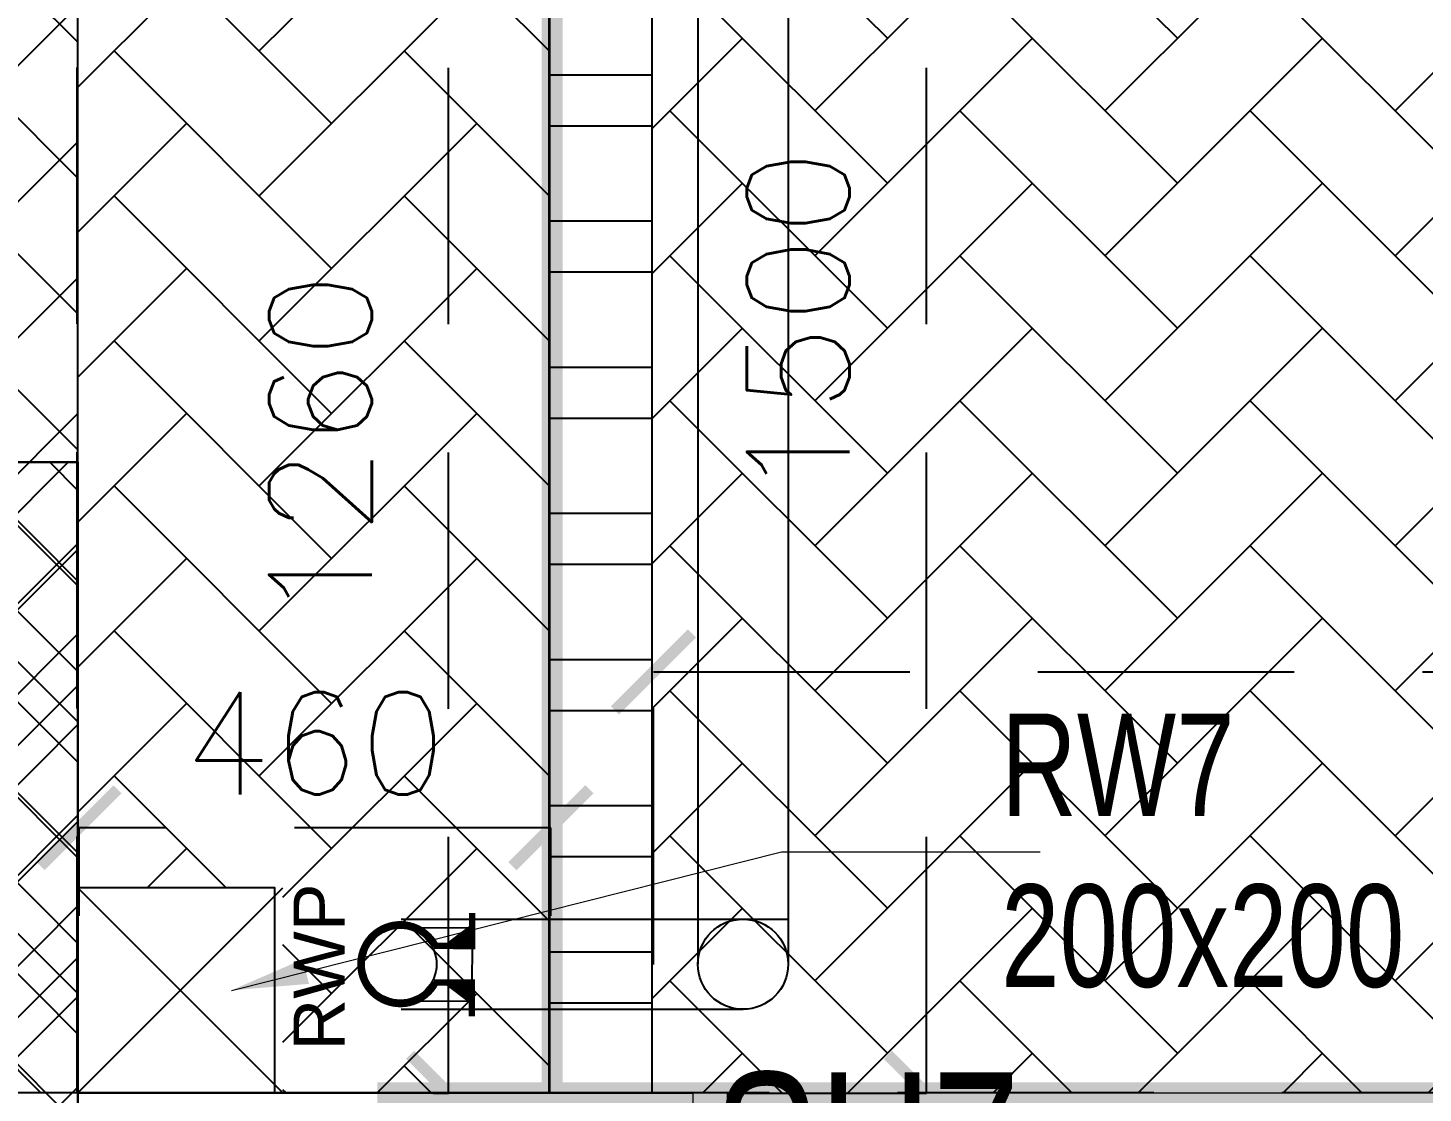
# Model space of a CAD drawing. Header units: millimetres. Extents: x 1135099 to 1230264, y -5736945 to -5695799.
# Drawn here: x 1186583 to 1187943, y -5709914 to -5708875 of the extents above; entities that cross this region are included whole.
import ezdxf

# ---------------------------------------------------------------- set-up
doc = ezdxf.new("R2010")
doc.units = ezdxf.units.MM
doc.header["$LTSCALE"] = 1000
doc.header["$MEASUREMENT"] = 0
for name, pattern in [('3BHK-A$0$AUDIT_D_120904163729-0', [0]), ('AUDIT_D_120904163729-0', [0]), ('T8(T9 IS SIMILAR) - DIMENSION & TEXTING$0$HIDDEN', [0.375, 0.25, -0.125]), ('T8(T9 IS SIMILAR) - DIMENSION & TEXTING$1$AUDIT_D_120904163729-0', [0]), ('T8(T9 IS SIMILAR) - TYPICAL FLOOR ELEVATION$1$AUDIT_D_120904163729-0', [0]), ('T8(T9 IS SIMILAR)$0$$0$HIDDEN', [0.375, 0.25, -0.125])]:
    doc.linetypes.add(name, pattern=pattern)
doc.layers.get('0').update_dxf_attribs({"linetype": 'AUDIT_D_120904163729-0'})
for name, color, linetype in [('3BHK-A$0$$1$CUT-OUT', 49, 'Continuous'), ('3BHK-A$0$A-DECK SUNK 125', 8, 'Continuous'), ('3BHK-A$0$A-Elev Feature-Chajja', 13, 'Continuous'), ('3BHK-A$0$A-HATCH -160', 251, '3BHK-A$0$AUDIT_D_120904163729-0'), ('3BHK-A$0$CUT-OUT', 49, 'Continuous'), ('T8(T9 IS SIMILAR) - DIMENSION & TEXTING$0$A-DIMENSIONS', 2, 'T8(T9 IS SIMILAR) - DIMENSION & TEXTING$0$HIDDEN'), ('T8(T9 IS SIMILAR) - DIMENSION & TEXTING$0$A-PLUMBING', 7, 'T8(T9 IS SIMILAR) - DIMENSION & TEXTING$1$AUDIT_D_120904163729-0'), ('T8(T9 IS SIMILAR) - DIMENSION & TEXTING$0$RAILING', 35, 'Continuous'), ('T8(T9 IS SIMILAR) - DIMENSION & TEXTING$0$U-TI-EXT-PIPE', 7, 'Continuous'), ('T8(T9 IS SIMILAR) - DIMENSION & TEXTING$0$U-TI-EXT-SUP', 7, 'Continuous'), ('T8(T9 IS SIMILAR) - DIMENSION & TEXTING$0$U-TI-TEXT', 7, 'Continuous'), ('T8(T9 IS SIMILAR) - DIMENSION & TEXTING$1$A-RWS NOS.', 1, 'T8(T9 IS SIMILAR) - DIMENSION & TEXTING$1$AUDIT_D_120904163729-0'), ('T8(T9 IS SIMILAR) - TYPICAL FLOOR ELEVATION$1$A-WALL HATCH', 252, 'T8(T9 IS SIMILAR) - TYPICAL FLOOR ELEVATION$1$AUDIT_D_120904163729-0'), ('T8(T9 IS SIMILAR) - TYPICAL FLOOR ELEVATION$1$A-WALL-FEATURES', 6, 'T8(T9 IS SIMILAR) - TYPICAL FLOOR ELEVATION$1$AUDIT_D_120904163729-0'), ('T8(T9 IS SIMILAR)$0$S-BEAM', 20, 'T8(T9 IS SIMILAR)$0$$0$HIDDEN')]:
    doc.layers.add(name, color=color, linetype=linetype)
for name, color, linetype, lineweight in [('3BHK-A$0$A-WALL- 160', 6, 'Continuous', 30), ('3BHK-A$0$Window', 4, 'Continuous', 20), ('T8(T9 IS SIMILAR) - DIMENSION & TEXTING$0$T8 - TYPICAL FLOOR CORE$0$a-Text', 4, 'Continuous', 0), ('T8(T9 IS SIMILAR) - DIMENSION & TEXTING$1$R0-18-10-2014-T1-1st Podium Floor Plan$0$Text', 2, 'Continuous', 0), ('T8(T9 IS SIMILAR)$0$D&W', 8, 'Continuous', 25)]:
    doc.layers.add(name, color=color, linetype=linetype, lineweight=lineweight)
doc.layers.add('A-RERA CARPET AREA', color=30, linetype='Continuous', plot=False)
doc.layers.add('T8(T9 IS SIMILAR) - DIMENSION & TEXTING$0$U-IPD-75mm RWP PIPE', color=7, linetype='Continuous', true_color=0x2a00ff)
doc.styles.add('T8(T9 IS SIMILAR) - DIMENSION & TEXTING$0$arial', font='sanss___.ttf')
doc.styles.add('T8(T9 IS SIMILAR) - DIMENSION & TEXTING$0$Romans 1', font='romans.shx', dxfattribs={"height": 100})
doc.styles.add('T8(T9 IS SIMILAR) - DIMENSION & TEXTING$0$T8 - TYPICAL FLOOR CORE$0$ARIAL ARROW', font='swisscl.ttf')
doc.styles.add('T8(T9 IS SIMILAR) - DIMENSION & TEXTING$1$ARIAL ARROW', font='swisscl.ttf')
doc.styles.add('T8(T9 IS SIMILAR) - DIMENSION & TEXTING$1$Tahoma', font='tahoma.ttf')
doc.dimstyles.new('T8(T9 IS SIMILAR) - DIMENSION & TEXTING$0$ALPINE S', dxfattribs={"dimscale": 0, "dimtxt": 100, "dimasz": 75, "dimexe": 0, "dimexo": 0, "dimgap": 75, "dimtad": 1, "dimdec": 0, "dimzin": 0, "dimdsep": 46, "dimtxsty": 'T8(T9 IS SIMILAR) - DIMENSION & TEXTING$0$Romans 1', "dimblk": 'T8(T9 IS SIMILAR) - DIMENSION & TEXTING$0$_ArchTick', "dimcen": 0.09, "dimclrd": 256, "dimclre": 256, "dimclrt": 7, "dimadec": 0, "dimazin": 0, "dimtfac": 1, "dimtdec": 0, "dimtofl": 0, "dimtmove": 1, "dimatfit": 0, "dimldrblk": 'T8(T9 IS SIMILAR) - DIMENSION & TEXTING$0$_Open90', "dimfxl": 1, "dimtolj": 1, "dimtzin": 0, "dimarcsym": 0})
doc.dimstyles.new('T8(T9 IS SIMILAR) - DIMENSION & TEXTING$1$SAMATA STD', dxfattribs={"dimtxt": 100, "dimasz": 50, "dimexe": 50, "dimexo": 50, "dimgap": 10, "dimtad": 0, "dimdec": 0, "dimrnd": 5, "dimzin": 0, "dimdsep": 46, "dimtxsty": 'T8(T9 IS SIMILAR) - DIMENSION & TEXTING$1$Tahoma', "dimblk": 'T8(T9 IS SIMILAR) - DIMENSION & TEXTING$1$_Origin2', "dimcen": -50, "dimdle": 50, "dimclrd": 7, "dimclre": 7, "dimclrt": 7, "dimadec": 0, "dimazin": 0, "dimtfac": 1, "dimtdec": 0, "dimtmove": 1, "dimatfit": 3, "dimfxl": 150, "dimtfill": 1, "dimtolj": 1, "dimtzin": 0, "dimlwd": -1, "dimlwe": -1, "dimarcsym": 0})

# ---------------------------------------------------------------- blocks, each defined once
blk = doc.blocks.new('T8(T9 IS SIMILAR) - DIMENSION & TEXTING$0$_ArchTick')
at = {"color": 0, "linetype": 'ByBlock', "const_width": 0.15}
blk.add_lwpolyline([(-0.5, -0.5), (0.5, 0.5)], dxfattribs=at)
blk = doc.blocks.new('*D425')
at = {"layer": 'T8(T9 IS SIMILAR) - DIMENSION & TEXTING$0$A-DIMENSIONS', "linetype": 'T8(T9 IS SIMILAR) - DIMENSION & TEXTING$0$HIDDEN', "lineweight": -2, "transparency": 16777216}
for p, q in [((1187192.57085068, -5709788.297996232), (1187192.57085068, -5709502.895998054)), ((1190032.627760795, -5709788.297996232), (1190032.627760795, -5709502.895998054))]:
    blk.add_line(p, q, dxfattribs=at)
at = {"layer": 'T8(T9 IS SIMILAR) - DIMENSION & TEXTING$0$A-DIMENSIONS', "lineweight": -2, "transparency": 16777216}
blk.add_line((1187192.57085068, -5709502.895998054), (1190032.627760795, -5709502.895998054), dxfattribs=at)
at = {"layer": 'T8(T9 IS SIMILAR) - DIMENSION & TEXTING$0$A-DIMENSIONS', "linetype": 'ByBlock', "lineweight": -2, "transparency": 16777216, "xscale": 75, "yscale": 75, "zscale": 75, "rotation": 180}
blk.add_blockref('T8(T9 IS SIMILAR) - DIMENSION & TEXTING$0$_ArchTick', (1187192.57085068, -5709502.895998054), dxfattribs=at)
at = {"layer": 'T8(T9 IS SIMILAR) - DIMENSION & TEXTING$0$A-DIMENSIONS', "linetype": 'ByBlock', "lineweight": -2, "transparency": 16777216, "xscale": 75, "yscale": 75, "zscale": 75}
blk.add_blockref('T8(T9 IS SIMILAR) - DIMENSION & TEXTING$0$_ArchTick', (1190032.627760795, -5709502.895998054), dxfattribs=at)
at = {"layer": 'T8(T9 IS SIMILAR) - DIMENSION & TEXTING$0$A-DIMENSIONS', "color": 7, "linetype": 'ByBlock', "transparency": 16777216, "insert": (1188612.599305737, -5709377.895998054), "char_height": 100, "attachment_point": 5, "style": 'T8(T9 IS SIMILAR) - DIMENSION & TEXTING$0$Romans 1'}
blk.add_mtext('\\A1;2840', dxfattribs=at)
blk = doc.blocks.new('T8(T9 IS SIMILAR) - DIMENSION & TEXTING$0$_Open90')
at = {"color": 0, "linetype": 'ByBlock', "lineweight": -2}
for p, q in [((-0.5, 0.5), (0, 0)), ((0, 0), (-1, 0)), ((0, 0), (-0.5, -0.5))]:
    blk.add_line(p, q, dxfattribs=at)
blk = doc.blocks.new('*D426')
at = {"layer": 'T8(T9 IS SIMILAR) - DIMENSION & TEXTING$0$A-DIMENSIONS', "linetype": 'T8(T9 IS SIMILAR) - DIMENSION & TEXTING$0$HIDDEN', "lineweight": -2, "transparency": 16777216}
for p, q in [((1187274.254018429, -5708413.962421882), (1187458.801521866, -5708413.962421882)), ((1187274.254018429, -5709913.861817455), (1187458.801521866, -5709913.861817455))]:
    blk.add_line(p, q, dxfattribs=at)
at = {"layer": 'T8(T9 IS SIMILAR) - DIMENSION & TEXTING$0$A-DIMENSIONS', "lineweight": -2, "transparency": 16777216}
blk.add_line((1187458.801521866, -5709913.861817455), (1187458.801521866, -5708413.962421882), dxfattribs=at)
at = {"layer": 'T8(T9 IS SIMILAR) - DIMENSION & TEXTING$0$A-DIMENSIONS', "linetype": 'ByBlock', "lineweight": -2, "transparency": 16777216, "xscale": 75, "yscale": 75, "zscale": 75}
for p, rotation in [((1187458.801521866, -5708413.962421882), 90), ((1187458.801521866, -5709913.861817455), 270)]:
    blk.add_blockref('T8(T9 IS SIMILAR) - DIMENSION & TEXTING$0$_ArchTick', p, dxfattribs=dict(at, rotation=rotation))
at = {"layer": 'T8(T9 IS SIMILAR) - DIMENSION & TEXTING$0$A-DIMENSIONS', "color": 7, "linetype": 'ByBlock', "transparency": 16777216, "insert": (1187333.801521866, -5709163.912119668), "char_height": 100, "attachment_point": 5, "rotation": 90, "style": 'T8(T9 IS SIMILAR) - DIMENSION & TEXTING$0$Romans 1'}
blk.add_mtext('\\A1;1500', dxfattribs=at)
blk = doc.blocks.new('*D427')
at = {"layer": 'T8(T9 IS SIMILAR) - DIMENSION & TEXTING$0$A-DIMENSIONS', "linetype": 'T8(T9 IS SIMILAR) - DIMENSION & TEXTING$0$HIDDEN', "lineweight": -2, "transparency": 16777216}
for p, q in [((1186632.555000512, -5709740.655056934), (1186632.555000512, -5709654.862904192)), ((1187092.555000372, -5709740.655056934), (1187092.555000372, -5709654.862904192))]:
    blk.add_line(p, q, dxfattribs=at)
at = {"layer": 'T8(T9 IS SIMILAR) - DIMENSION & TEXTING$0$A-DIMENSIONS', "lineweight": -2, "transparency": 16777216}
blk.add_line((1187092.555000372, -5709654.862904192), (1186632.555000512, -5709654.862904192), dxfattribs=at)
at = {"layer": 'T8(T9 IS SIMILAR) - DIMENSION & TEXTING$0$A-DIMENSIONS', "linetype": 'ByBlock', "lineweight": -2, "transparency": 16777216, "xscale": 75, "yscale": 75, "zscale": 75, "rotation": 180}
blk.add_blockref('T8(T9 IS SIMILAR) - DIMENSION & TEXTING$0$_ArchTick', (1186632.555000512, -5709654.862904192), dxfattribs=at)
at = {"layer": 'T8(T9 IS SIMILAR) - DIMENSION & TEXTING$0$A-DIMENSIONS', "linetype": 'ByBlock', "lineweight": -2, "transparency": 16777216, "xscale": 75, "yscale": 75, "zscale": 75}
blk.add_blockref('T8(T9 IS SIMILAR) - DIMENSION & TEXTING$0$_ArchTick', (1187092.555000372, -5709654.862904192), dxfattribs=at)
at = {"layer": 'T8(T9 IS SIMILAR) - DIMENSION & TEXTING$0$A-DIMENSIONS', "color": 7, "linetype": 'ByBlock', "transparency": 16777216, "insert": (1186862.555000442, -5709572.527622777), "char_height": 100, "attachment_point": 5, "style": 'T8(T9 IS SIMILAR) - DIMENSION & TEXTING$0$Romans 1'}
blk.add_mtext('\\A1;460', dxfattribs=at)
blk = doc.blocks.new('*D428')
at = {"layer": 'T8(T9 IS SIMILAR) - DIMENSION & TEXTING$0$A-DIMENSIONS', "linetype": 'T8(T9 IS SIMILAR) - DIMENSION & TEXTING$0$HIDDEN', "lineweight": -2, "transparency": 16777216}
for p, q in [((1186977.679183394, -5708653.951528443), (1186992.885702321, -5708653.951528443)), ((1186977.674307412, -5709913.861845954), (1186992.885702321, -5709913.861845954))]:
    blk.add_line(p, q, dxfattribs=at)
at = {"layer": 'T8(T9 IS SIMILAR) - DIMENSION & TEXTING$0$A-DIMENSIONS', "lineweight": -2, "transparency": 16777216}
blk.add_line((1186992.885702321, -5709913.861845954), (1186992.885702321, -5708653.951528443), dxfattribs=at)
at = {"layer": 'T8(T9 IS SIMILAR) - DIMENSION & TEXTING$0$A-DIMENSIONS', "linetype": 'ByBlock', "lineweight": -2, "transparency": 16777216, "xscale": 75, "yscale": 75, "zscale": 75}
for p, rotation in [((1186992.885702321, -5708653.951528443), 90), ((1186992.885702321, -5709913.861845954), 270)]:
    blk.add_blockref('T8(T9 IS SIMILAR) - DIMENSION & TEXTING$0$_ArchTick', p, dxfattribs=dict(at, rotation=rotation))
at = {"layer": 'T8(T9 IS SIMILAR) - DIMENSION & TEXTING$0$A-DIMENSIONS', "color": 7, "linetype": 'ByBlock', "transparency": 16777216, "insert": (1186867.885702322, -5709283.906687198), "char_height": 100, "attachment_point": 5, "rotation": 90, "style": 'T8(T9 IS SIMILAR) - DIMENSION & TEXTING$0$Romans 1'}
blk.add_mtext('\\A1;1260', dxfattribs=at)
blk = doc.blocks.new('*U192')
at = {"layer": 'T8(T9 IS SIMILAR) - DIMENSION & TEXTING$0$RAILING', "color": 8, "linetype": 'Continuous'}
for points in [[(0.6748603240856329, 0.3999260723277492), (0.8567807804997754, 0.881923787571111), (0.3110194112578029, 0.1589272147060683)], [(0.6748603240856329, 0.3999260723277492), (0.8567807804993208, 0.1589272147060683), (0.8567807804997754, 0.881923787571111)], [(0.6748603240856329, 0.3999260723277492), (0.3110194112578029, 0.1589272147060683), (0.8567807804993208, 0.1589272147060683)]]:
    blk.add_solid(points, dxfattribs=at)
blk = doc.blocks.new('*U193')
at = {"layer": 'T8(T9 IS SIMILAR) - DIMENSION & TEXTING$0$RAILING', "color": 8, "linetype": 'Continuous', "extrusion": (0, 0, -1)}
for points in [[(-3.338666338348957, 0.3999260723281471), (-3.156745881934511, 0.8819237875722477), (-3.702507251176939, 0.1589272147061251)], [(-3.338666338348957, 0.3999260723281471), (-3.156745881935421, 0.1589272147060683), (-3.156745881934511, 0.8819237875722477)], [(-3.338666338348957, 0.3999260723281471), (-3.702507251176939, 0.1589272147061251), (-3.156745881935421, 0.1589272147060683)]]:
    blk.add_solid(points, dxfattribs=at)
blk = doc.blocks.new('T8(T9 IS SIMILAR) - DIMENSION & TEXTING$0$SUP')
at = {"layer": 'T8(T9 IS SIMILAR) - DIMENSION & TEXTING$0$U-TI-EXT-SUP', "color": 1, "ltscale": 5}
for p, q in [((13177.16830148382, -14122.1556445857), (13177.16830148382, -14125.48839348122)), ((13180.61245310364, -14122.1556445857), (13180.61245310364, -14125.48839348122))]:
    blk.add_line(p, q, dxfattribs=at)
at = {"layer": 'T8(T9 IS SIMILAR) - DIMENSION & TEXTING$0$U-TI-EXT-SUP', "color": 8}
for p, q in [((13177.43027750154, -14125.36284707442), (13177.90355418929, -14124.73587447698)), ((13177.90019872752, -14124.72916879773), (13177.90019872752, -14125.36284707442)), ((13177.90019872752, -14125.36284707442), (13177.43027750154, -14125.36284707442))]:
    blk.add_line(p, q, dxfattribs=at)
at = {"layer": 'T8(T9 IS SIMILAR) - DIMENSION & TEXTING$0$U-TI-EXT-SUP', "color": 7}
blk.add_line((13179.75141519868, -14125.48839348122), (13178.02933938877, -14125.48839348122), dxfattribs=at)
at = {"layer": 'T8(T9 IS SIMILAR) - DIMENSION & TEXTING$0$U-TI-EXT-SUP', "color": 7, "const_width": 0.3}
blk.add_lwpolyline([(13178.03140327365, -14123.78876768175, -4.115665135510687), (13179.75141519868, -14123.78876768175, -1e-16)], format="xyb", dxfattribs=at)
for points in [[(13178.02933938877, -14125.48839348122), (13178.02933938877, -14123.70265381197)], [(13179.75141519868, -14123.70265381197), (13179.75141519868, -14125.48839348122)], [(13178.03343802679, -14124.35007689563), (13177.16247799927, -14125.49968943041)], [(13179.74731656067, -14124.35007689563), (13180.61827658818, -14125.49968943041)], [(13176.45089374909, -14125.48839348121), (13178.18083825039, -14125.48839348121)], [(13179.60198461496, -14125.48839348122), (13181.30506727903, -14125.48839348121)]]:
    blk.add_lwpolyline(points, dxfattribs=at)
at = {"layer": 'T8(T9 IS SIMILAR) - DIMENSION & TEXTING$0$U-TI-EXT-SUP', "color": 1}
blk.add_circle((13178.89140923617, -14122.12349898763), 1.7031536803006, dxfattribs=at)
at = {"layer": 'T8(T9 IS SIMILAR) - DIMENSION & TEXTING$0$U-TI-EXT-SUP', "color": 7}
blk.add_ellipse((13178.88913967253, -14122.15557682142), major_axis=(-1.34795582223443, 1.34795582223443), ratio=0.999999999999768, start_param=2.8255706609496, end_param=8.127391962516175, dxfattribs=at)
at = {"layer": 'T8(T9 IS SIMILAR) - DIMENSION & TEXTING$0$U-TI-EXT-SUP', "color": 8, "linetype": 'Continuous', "xscale": 0.8610379049555374, "yscale": 0.8610379049555374, "zscale": 0.8610379049555374}
for name in ['*U192', '*U193']:
    blk.add_blockref(name, (13177.16247799927, -14125.49968943041), dxfattribs=at)
blk = doc.blocks.new('T8(T9 IS SIMILAR) - DIMENSION & TEXTING$0$A$C77D62699')
at = {"layer": 'T8(T9 IS SIMILAR) - DIMENSION & TEXTING$0$U-IPD-75mm RWP PIPE', "linetype": 'ByBlock', "elevation": 0.3196437856026535}
for points in [[(-20216.28773064003, 5371.221636915579), (-20216.28773064003, 4086.021746617742)], [(-20128.28773064003, 5371.221636915579), (-20128.28773064003, 4086.021746617742)], [(-20505.79489969462, 4130.021746617742), (-20128.28773064003, 4130.021746617742)], [(-20505.79489969462, 4042.021746617742), (-20172.28773064003, 4042.021746617742)]]:
    blk.add_lwpolyline(points, dxfattribs=at)
at = {"layer": 'T8(T9 IS SIMILAR) - DIMENSION & TEXTING$0$U-IPD-75mm RWP PIPE', "linetype": 'ByBlock'}
blk.add_circle((-20172.28773064003, 4086.021746617742, 0.3196437856026535), 44, dxfattribs=at)
at = {"layer": 'T8(T9 IS SIMILAR) - DIMENSION & TEXTING$0$U-TI-EXT-PIPE', "xscale": 20.76416868124874, "yscale": 20.76416868124874, "zscale": 20.76416868124874, "rotation": 89.8759628678239}
blk.add_blockref('T8(T9 IS SIMILAR) - DIMENSION & TEXTING$0$SUP', (-314332.337916268, -268927.2033721227, 0.3196437856026535), dxfattribs=at)
at = {"layer": 'T8(T9 IS SIMILAR) - DIMENSION & TEXTING$0$U-TI-TEXT', "style": 'T8(T9 IS SIMILAR) - DIMENSION & TEXTING$0$arial'}
blk.add_text('RWP', height=50, rotation=90, dxfattribs=at).set_placement((-20560.59698416223, 4001.866894842125, 0.3196359656605273))
blk = doc.blocks.new('T8(T9 IS SIMILAR) - DIMENSION & TEXTING$1$_Origin2')
at = {"color": 0, "linetype": 'ByBlock', "lineweight": -2}
blk.add_line((-0.5, 0), (-1, 0), dxfattribs=at)
for radius in [0.5, 0.25]:
    blk.add_circle((0, 0), radius, dxfattribs=at)
blk = doc.blocks.new('3BHK-A$0$2400')
at = {"layer": '3BHK-A$0$Window', "color": 1, "lineweight": 13}
blk.add_line((1151176.486151809, -5692111.929242792), (1148842.486151809, -5692111.929242792), dxfattribs=at)
at = {"layer": '3BHK-A$0$Window', "color": 4, "lineweight": 13}
blk.add_lwpolyline([(1151209.486151809, -5692111.929242792), (1151176.486151809, -5692111.929242792), (1151176.486151809, -5692271.929242792), (1151209.486151809, -5692271.929242792)], close=True, dxfattribs=at)
blk = doc.blocks.new('3BHK-A')
at = {"layer": '3BHK-A$0$A-DECK SUNK 125'}
h = blk.add_hatch(dxfattribs=at)
h.set_pattern_fill('AR-HBONE', color=256, scale=25)
h.set_pattern_definition([(45.00000000000001, (25997.86304362305, -10382.14185067546), (1.110223024625157e-14, 141.4213562373095), [299.9999999999999, -99.99999999999997]), (135, (26068.57372174785, -10311.43117255066), (1.110223024625157e-14, 141.4213562373095), [299.9999999999991, -99.99999999999979])])
h.paths.add_polyline_path([(1187192.369333661, -5708413.662032905), (1189472.369333676, -5708413.567358136), (1189472.369333676, -5708713.97092125), (1190032.369333676, -5708713.96594174), (1190032.369333676, -5709913.475095042), (1187192.336097637, -5709913.538308574)])
h = blk.add_hatch(dxfattribs=at)
h.set_pattern_fill('AR-HBONE', color=256, scale=25)
h.set_pattern_definition([(45.00000000000001, (1.30385160446167e-08, 0), (1.110223024625157e-14, 141.4213562373095), [299.9999999999999, -99.99999999999997]), (135, (70.71067813783884, 70.71067812480032), (1.110223024625157e-14, 141.4213562373095), [299.9999999999992, -99.9999999999998])])
edge = h.paths.add_edge_path(flags=17)
edge.add_arc((1186782.703050737, -5709763.662032905), 13.01244681316444, 0, 360)
h.paths.add_polyline_path([(1187092.721672093, -5709913.662032906), (1186832.739604953, -5709913.662032906), (1186832.739604953, -5709713.661895594), (1186632.721327845, -5709713.661895594), (1186632.703050737, -5708653.662032937), (1187092.703394985, -5708653.662032937)])
at = {"layer": '3BHK-A$0$A-HATCH -160', "linetype": 'ByBlock'}
h = blk.add_hatch(dxfattribs=at)
h.set_pattern_fill('ANSI37', color=256, scale=500)
h.set_pattern_definition([(45.00000000000001, (-0.652265147306025, 1286.837772074156), (-44.19417382415921, 44.19417382415922), []), (135, (-0.652265147306025, 1286.837772074156), (-44.19417382415922, -44.19417382415921), [])])
h.paths.add_polyline_path([(1186432.802615945, -5709298.647888212), (1186632.700147278, -5709298.635063596), (1186632.739604954, -5710698.462200965), (1186432.871085017, -5710698.472186113)])
at = {"layer": '3BHK-A$0$$1$CUT-OUT', "elevation": -0.02432551863291288}
blk.add_lwpolyline([(1187192.339545021, -5708653.662032905), (1187192.341122006, -5709913.662032905), (1187092.326876791, -5709913.646819092), (1187092.355369817, -5708653.671448086)], close=True, dxfattribs=at)
blk.add_lwpolyline([(1187092.32687729, -5709913.662032905), (1187092.355369317, -5708653.692461324)], dxfattribs=at)
at = {"layer": '3BHK-A$0$A-Elev Feature-Chajja', "color": 4, "elevation": -0.02432551863291288}
for points in [[(1187192.341680172, -5708970.662884828), (1187092.341680172, -5708970.662884828), (1187092.338654758, -5708920.663854982), (1187192.338654758, -5708920.663854982)], [(1187192.341680172, -5709113.23464855), (1187092.341680172, -5709113.23464855), (1187092.338654758, -5709063.235618704), (1187192.338654758, -5709063.235618704)], [(1187192.341680172, -5709255.806412272), (1187092.341680172, -5709255.806412272), (1187092.338654758, -5709205.807382426), (1187192.338654758, -5709205.807382426)], [(1187192.341680172, -5709398.378175994), (1187092.341680172, -5709398.378175994), (1187092.338654758, -5709348.379146148), (1187192.338654758, -5709348.379146148)], [(1187192.341680172, -5709540.949939717), (1187092.341680172, -5709540.949939717), (1187092.338654758, -5709490.950909871), (1187192.338654758, -5709490.950909871)], [(1187192.341680172, -5709683.521703439), (1187092.341680172, -5709683.521703439), (1187092.338654758, -5709633.522673593), (1187192.338654758, -5709633.522673593)], [(1187192.341680172, -5709826.093467161), (1187092.341680172, -5709826.093467161), (1187092.338654758, -5709776.094437315), (1187192.338654758, -5709776.094437315)]]:
    blk.add_lwpolyline(points, close=True, dxfattribs=at)
at = {"layer": '3BHK-A$0$A-WALL- 160', "linetype": 'ByBlock'}
for p, q in [((1186632.739604953, -5709298.645824047), (1186432.72779302, -5709298.647888733)), ((1186632.739604953, -5710698.462200965), (1186632.739604953, -5709298.645824047))]:
    blk.add_line(p, q, dxfattribs=at)
at = {"layer": '3BHK-A$0$A-WALL- 160', "linetype": 'ByBlock', "elevation": -0.02432551863291288}
blk.add_lwpolyline([(1187232.739784579, -5709913.662032905), (1186632.767249953, -5709913.662032905)], dxfattribs=at)
at = {"layer": '3BHK-A$0$CUT-OUT'}
blk.add_lwpolyline([(1187092.721672093, -5709913.662032906), (1186824.741274885, -5709913.662032906), (1186824.741274886, -5709713.661895594), (1186632.721327845, -5709713.661895594), (1186632.703050737, -5708653.662032937), (1187092.703394985, -5708653.662032937)], close=True, dxfattribs=at)
at = {"layer": '3BHK-A$0$CUT-OUT', "linetype": 'ByBlock', "elevation": 0.6472449503244624}
blk.add_lwpolyline([(1186632.739604953, -5709913.661895594), (1186832.739604953, -5709713.661895594)], dxfattribs=at)
at = {"layer": '3BHK-A$0$CUT-OUT', "linetype": 'ByBlock'}
blk.add_lwpolyline([(1186632.739604953, -5709713.661895594), (1186832.739604953, -5709913.662032906)], dxfattribs=at)
at = {"layer": '3BHK-A$0$A-WALL- 160', "linetype": 'ByBlock', "xscale": -1}
blk.add_blockref('3BHK-A$0$2400', (2338442.22593639, -17801.7327901274, -0.02432551863291288), dxfattribs=at)
blk = doc.blocks.new('T8(T9 IS SIMILAR) - TYPICAL FLOOR ELEVATION')
at = {"layer": 'T8(T9 IS SIMILAR) - TYPICAL FLOOR ELEVATION$1$A-WALL HATCH', "linetype": 'ByBlock'}
h = blk.add_hatch(dxfattribs=at)
h.set_pattern_fill('ANSI37', color=256, scale=750)
h.set_pattern_definition([(45, (-0.09906251262873411, -0.2132373675704002), (-66.29126073623883, 66.29126073623884), []), (135, (-0.09906251262873411, -0.2132373675704002), (-66.29126073623884, -66.29126073623883), [])])
h.paths.add_polyline_path([(1186632.270271153, -5709913.926917016), (1186432.270271163, -5709913.926917016), (1186432.270271158, -5708154.182094662), (1186632.270271149, -5708154.182094662)])
h.paths.add_polyline_path([(1190032.270271164, -5708154.020326458), (1190232.640542442, -5708154.020326458), (1190232.640542442, -5709913.688332424), (1190032.270271164, -5709913.688332424)])
h.paths.add_polyline_path([(1202792.264499908, -5700405.793153533), (1202592.264499908, -5700405.793153533), (1202592.264499908, -5701090.314303479), (1202792.264499908, -5701090.314303479)])
h.paths.add_polyline_path([(1209952.165437395, -5700405.793153533), (1209752.165437395, -5700405.793153533), (1209752.165437395, -5701092.027540846), (1209952.165437395, -5701092.027540846)])
h.paths.add_polyline_path([(1222512.060603627, -5708154.020326458), (1222311.69033235, -5708154.020326458), (1222311.69033235, -5709913.688332424), (1222512.060603627, -5709913.688332424)])
h.paths.add_polyline_path([(1225912.060603638, -5709913.926917016), (1226112.060603628, -5709913.926917016), (1226112.060603633, -5708154.182094662), (1225912.060603643, -5708154.182094662)])
h.paths.add_polyline_path([(1209852.264499908, -5729369.145750324), (1210052.287222716, -5729369.145750324), (1210052.287222716, -5728684.240902754), (1209852.264499908, -5728684.240902754)])
h.paths.add_polyline_path([(1202692.066374884, -5729369.145750324), (1202492.043652075, -5729369.145750324), (1202492.043652075, -5728684.240902754), (1202692.066374884, -5728684.240902754)])
at = {"layer": 'T8(T9 IS SIMILAR) - TYPICAL FLOOR ELEVATION$1$A-WALL-FEATURES', "linetype": 'ByBlock'}
blk.add_lwpolyline([(1186632.369333666, -5709913.713679648), (1186432.369333676, -5709913.713679648), (1186432.369333671, -5708153.968857295), (1186632.369333661, -5708153.968857295)], close=True, dxfattribs=at)
blk = doc.blocks.new('T8(T9 IS SIMILAR)')
at = {"layer": 'T8(T9 IS SIMILAR)$0$D&W', "linetype": 'ByBlock'}
blk.add_blockref('3BHK-A', (1.862645149230957e-09, 0), dxfattribs=at)
blk.add_blockref('T8(T9 IS SIMILAR) - TYPICAL FLOOR ELEVATION', (1.862645149230957e-09, 0), dxfattribs=at)
at = {"layer": 'T8(T9 IS SIMILAR)$0$S-BEAM'}
for p, q in [((1186632.077123209, -5709913.672869632, -0.1658096150768856), (1186632.078901126, -5708153.979161302, 0.1405530803731949)), ((1189931.92109169, -5709913.670471916, -0.1662015998554092), (1185182.008954271, -5709913.673923263, -0.1656373630990691))]:
    blk.add_line(p, q, dxfattribs=at)
blk = doc.blocks.new('T8(T9 IS SIMILAR) - DIMENSION & TEXTING')
at = {"layer": 'T8(T9 IS SIMILAR) - DIMENSION & TEXTING$0$T8 - TYPICAL FLOOR CORE$0$a-Text', "linetype": 'ByBlock', "insert": (1187549.979195789, -5710045.632614711, 0.6392889634714324), "char_height": 150, "width": 3499.365512000397, "attachment_point": 9, "style": 'T8(T9 IS SIMILAR) - DIMENSION & TEXTING$0$T8 - TYPICAL FLOOR CORE$0$ARIAL ARROW'}
blk.add_mtext('SH7', dxfattribs=at)
at = {"layer": 'T8(T9 IS SIMILAR) - DIMENSION & TEXTING$1$A-RWS NOS.', "linetype": 'ByBlock', "insert": (1187531.618110147, -5709543.469199857), "char_height": 100, "width": 421.1085225297138, "attachment_point": 1, "style": 'T8(T9 IS SIMILAR) - DIMENSION & TEXTING$1$ARIAL ARROW'}
blk.add_mtext('RW7\\P200x200', dxfattribs=at)
at = {"layer": 'T8(T9 IS SIMILAR) - DIMENSION & TEXTING$0$A-PLUMBING', "linetype": 'ByBlock'}
blk.add_blockref('T8(T9 IS SIMILAR) - DIMENSION & TEXTING$0$A$C77D62699', (1207452.264499907, -5713874.029783056), dxfattribs=at)
at = {"layer": 'T8(T9 IS SIMILAR) - DIMENSION & TEXTING$0$A-DIMENSIONS', "linetype": 'ByBlock'}
for base, p1, p2, angle, picture, middle in [((1187458.801521866, -5708413.962421882, 0.4895635743113104), (1187274.254018429, -5709913.861817455, 0.4895635743113104), (1187274.254018429, -5708413.962421882, 0.4895635743113104), 90, '*D426', (1187333.801521866, -5709163.912119668, 0.4895635743113104)), ((1186992.885702321, -5708653.951528443, 0.4895635743113104), (1186977.674307412, -5709913.861845954, 0.4895635743113104), (1186977.679183394, -5708653.951528443), 90, '*D428', (1186867.885702322, -5709283.906687198, 0.4895635743113104)), ((1190032.627760795, -5709502.895998054, 0.4895635743113104), (1187192.57085068, -5709788.297996232, 0.4895635743113104), (1190032.627760795, -5709788.297996232, 0.4895635743113104), 180, '*D425', (1188612.599305737, -5709377.895998054, 0.4895635743113104))]:
    dim = blk.add_linear_dim(base=base, p1=p1, p2=p2, angle=angle, dimstyle='T8(T9 IS SIMILAR) - DIMENSION & TEXTING$0$ALPINE S', override={"dimscale": 1, "dimfxl": 5, "dimarcsym": 1}, dxfattribs=at)
    dim.commit()
    dim.dimension.update_dxf_attribs({"geometry": picture, "text_midpoint": middle})
dim = blk.add_linear_dim(base=(1186632.555000512, -5709654.862904192, 0.4895635743113104), p1=(1187092.555000372, -5709740.655056934, 0.4895635743113104), p2=(1186632.555000512, -5709740.655056934, 0.4895635743113104), angle=180, dimstyle='T8(T9 IS SIMILAR) - DIMENSION & TEXTING$0$ALPINE S', override={"dimscale": 1, "dimfxl": 5, "dimarcsym": 1}, dxfattribs=at)
dim.commit()
dim.dimension.update_dxf_attribs({"geometry": '*D427', "text_midpoint": (1186862.555000442, -5709697.527622777, 0.4895635743113104), "dimtype": 128})
at = {"layer": 'T8(T9 IS SIMILAR) - DIMENSION & TEXTING$1$R0-18-10-2014-T1-1st Podium Floor Plan$0$Text'}
blk.add_leader([(1186781, -5709813.49999999), (1187317.5, -5709678.49999999), (1187569.775928426, -5709678.49999999)], dimstyle='T8(T9 IS SIMILAR) - DIMENSION & TEXTING$1$SAMATA STD', override={"dimasz": 75, "dimclrd": 2, "dimfxlon": 1, "dimarcsym": 1}, dxfattribs=at)

msp = doc.modelspace()

# ---------------------------------------------------------------- linework, layer by layer
at = {"layer": 'A-RERA CARPET AREA', "const_width": 20}
for points, elevation in [([(1189673.064424646, -5708413.82312596), (1187093.69188007, -5708413.82312596), (1187093.69188007, -5709913.294246802), (1189673.064424646, -5709913.294246802)], 1.916807488217901), ([(1189673.493565279, -5708415.211545049), (1187094.121020703, -5708415.211545049), (1187094.121020703, -5709914.682665891), (1189673.493565279, -5709914.682665891)], 0.8070358812355088)]:
    msp.add_lwpolyline(points, close=True, dxfattribs=dict(at, elevation=elevation))
at = {"layer": 'A-RERA CARPET AREA', "const_width": 20, "elevation": 0.6149634448385195}
msp.add_lwpolyline([(1199207.368364683, -5715374.044625693), (1199207.370906735, -5714273.453049365), (1199047.385825973, -5714273.699082563), (1199047.353445453, -5714148.838753114), (1198957.489658175, -5714148.809263992), (1198957.249613253, -5711799.257637868), (1197432.302126359, -5711799.256716271), (1197432.304704699, -5710098.652697917), (1194132.261272911, -5710098.615716401), (1194132.25990934, -5710748.98034921), (1193557.557220427, -5710748.980819839), (1193557.56340989, -5710588.834767955), (1190557.760175758, -5710588.834767955), (1190557.763778621, -5710748.85817928), (1189932.717342359, -5710748.868483902), (1189932.752763713, -5710073.526742379), (1189833.724341555, -5710073.535860717), (1189833.724060135, -5709913.336119822), (1186933.217691045, -5709913.332718384), (1186933.213264263, -5710073.343414729), (1186632.739377889, -5710073.617160532), (1186632.739832017, -5710698.610366824), (1185182.802404939, -5710698.344794664), (1185182.80099492, -5717398.513154873)], dxfattribs=at)

# ---------------------------------------------------------------- next in the draw order: block references
at = {"linetype": 'ByBlock'}
msp.add_blockref('T8(T9 IS SIMILAR)', (-1.37216046708636, 0.2067924262955785, -0.6392889634667603), dxfattribs=at)

# ---------------------------------------------------------------- next in the draw order: block references
msp.add_blockref('T8(T9 IS SIMILAR) - DIMENSION & TEXTING', (0, 0), dxfattribs=at)

doc.saveas('drawing.dxf')
